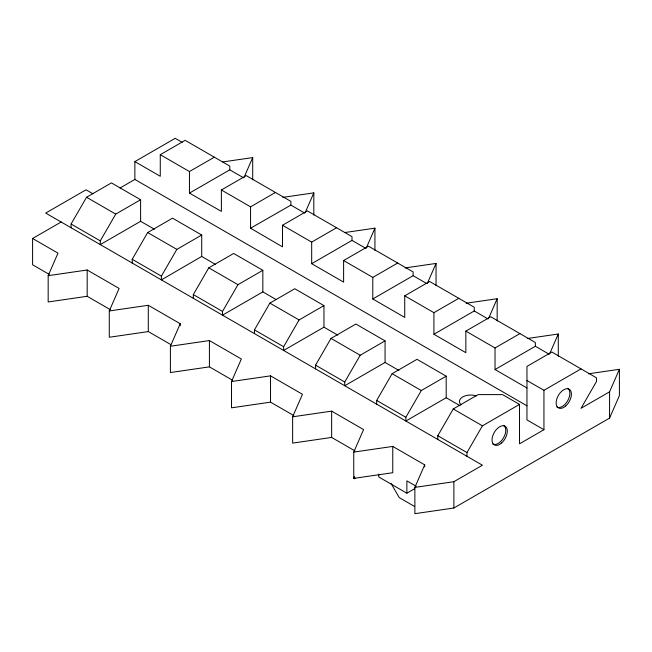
<?xml version="1.0" encoding="UTF-8"?>
<svg xmlns="http://www.w3.org/2000/svg" width="652" height="652" viewBox="0 0 652 652"><rect width="100%" height="100%" fill="white"/><g stroke="black" fill="none" stroke-linecap="round" stroke-linejoin="round"><path stroke-width="0.98" d="M110.481 309.749L87.181 296.293L48.166 301.966L48.166 275.674L57.995 253.147L32.6 238.485L32.6 264.777L49.242 274.386M170.734 344.533L148.297 331.575L109.283 337.255L109.283 310.955L119.112 288.428L87.181 269.993L48.166 275.674M232.715 380.32L209.414 366.864L170.4 372.536L170.4 346.245L180.229 323.718L148.297 305.283L109.283 310.955M244.052 177.409L252.707 157.588L222.691 161.949M293.832 415.601L270.531 402.145L231.517 407.826L231.517 381.526L241.346 358.999L209.414 340.564L170.4 346.245M305.169 212.691L313.816 192.87L282.805 197.385M354.949 450.891L331.648 437.435L292.634 443.107L292.634 416.815L302.463 394.289L270.531 375.854L231.517 381.526M366.285 247.98L374.933 228.159L344.924 232.519M427.402 283.261L436.049 263.441L405.039 267.948M355.381 478.161L354.362 478.747L353.751 478.397L353.751 452.097L363.58 429.57L331.648 411.135L292.634 416.815M354.533 476.596L353.751 478.397L392.765 472.716L392.765 446.424L353.751 452.097M588.389 373.808L619.4 369.293L619.4 395.593L609.571 418.103L453.882 508.006L414.868 513.678L414.868 487.386L424.697 464.86L392.765 446.424M488.519 318.551L497.166 298.722L466.156 303.237M549.636 353.832L558.283 334.011L527.272 338.518M609.571 418.103L609.571 391.819L619.4 369.293M71.092 227.752L71.092 224.011L86.545 197.254L111.419 182.894L140.604 199.74L140.604 221.313L100.278 244.598L100.278 240.865L115.73 214.109L140.604 199.74M132.209 263.033L132.209 259.3L147.662 232.544L172.535 218.175L201.721 235.03L201.721 256.432L215.527 264.476M201.721 256.432L161.394 279.887L161.394 276.146L176.839 249.39L201.721 235.03M193.326 298.323L193.326 294.582L208.77 267.825L233.652 253.465L262.837 270.311L262.837 291.884L222.511 315.169L222.511 311.436L237.956 284.68L262.837 270.311M254.443 333.604L254.443 329.871L269.887 303.115L294.769 288.746L323.954 305.601L323.954 327.174L283.628 350.458L283.628 346.717L299.072 319.961L323.954 305.601M315.56 368.893L315.56 365.153L331.004 338.396L355.886 324.036L385.071 340.882L385.071 362.455L344.745 385.739L344.745 382.007L360.189 355.25L385.071 340.882M376.677 404.175L376.677 400.442L392.121 373.686L417.003 359.317L446.188 376.171L446.188 397.744L405.862 421.021L405.862 417.288L421.306 390.532L446.188 376.171M437.794 439.456L437.794 435.723L453.238 408.967L478.12 394.607L502.537 394.607L519.514 404.403L519.514 443.816L543.939 429.717L543.939 390.303L581.03 368.893M466.979 456.31L466.979 452.569L482.423 425.821L519.514 404.403M526.963 405.813L134.866 179.439L134.866 161.606L175.192 138.322L182.201 142.364M160.27 154.695L185.144 140.327L229.781 166.097L229.781 169.838L189.447 193.114L189.447 171.541L160.27 154.695L160.27 176.268L134.866 161.606M32.6 238.485L61.141 222.006M120.041 188.004L134.866 179.439M189.447 171.541L214.329 157.181M189.447 193.114L221.378 211.378L221.378 189.976L246.26 175.616L290.89 201.386L290.89 205.119L304.704 213.09M221.378 189.976L250.564 206.831L275.446 192.462M282.495 225.266L307.377 210.898L352.007 236.668L352.007 240.401L311.68 263.685L311.68 242.112L282.495 225.266L282.495 246.839L250.564 228.224L250.564 206.831M311.68 242.112L336.562 227.752M343.612 260.547L368.494 246.187L413.123 271.949L413.123 275.69L372.797 298.975L372.797 277.402L343.612 260.547L343.612 282.12L311.68 263.685M372.797 277.402L397.679 263.033M404.729 295.837L429.611 281.468L474.24 307.239L474.24 310.971L433.914 334.256L433.914 312.683L404.729 295.837L404.729 317.41L372.797 298.975M433.914 312.683L458.796 298.323M465.846 331.118L490.728 316.758L535.357 342.52L535.357 346.261L495.031 369.545L495.031 347.972L465.846 331.118L465.846 352.691L433.914 334.256M495.031 347.972L519.913 333.604M378.779 474.134L378.779 476.987L406.864 493.197L414.688 488.682M414.868 487.386L453.882 481.706L482.423 465.226L45.697 213.082L86.023 189.805L93.032 193.848M609.571 391.819L581.03 408.299L596.474 381.542L596.474 377.81L551.845 352.039L526.963 366.408L526.963 419.912L543.939 429.717M250.564 228.224L290.89 205.119M140.604 221.313L154.418 229.211M229.781 169.838L243.587 177.809M352.007 240.401L365.821 248.379M413.123 275.69L426.938 283.661M474.24 310.971L488.046 318.95M535.357 346.261L549.163 354.232M526.963 380.507L543.939 390.303M495.031 369.545L526.963 387.981M262.837 291.884L275.788 299.358M323.954 327.174L337.76 335.144M385.071 362.455L398.877 370.426M446.188 397.744L459.994 405.715M86.545 197.254L115.73 214.109M147.662 232.544L176.839 249.39M208.77 267.825L237.956 284.68M269.887 303.115L299.072 319.961M331.004 338.396L360.189 355.25M392.121 373.686L421.306 390.532M453.238 408.967L482.423 425.821M71.092 224.011L100.278 240.865M132.209 259.3L161.394 276.146M193.326 294.582L222.511 311.436M254.443 329.871L283.628 346.717M315.56 365.153L344.745 382.007M376.677 400.442L405.862 417.288M437.794 435.723L466.979 452.569M416.204 486.253L406.864 480.858L406.864 493.197M414.721 506.547L399.236 497.606L391.094 483.507M558.283 334.011L558.283 356.261M497.166 298.722L497.166 320.98M453.882 481.706L453.882 508.006M436.049 263.441L436.049 285.69M424.697 464.86L424.697 466.881M374.933 228.159L374.933 250.409M331.648 411.135L331.648 437.435M313.816 192.87L313.816 215.119M270.531 375.854L270.531 402.145M252.707 157.588L252.707 179.838M209.414 340.564L209.414 366.864M180.229 323.718L180.229 325.739M148.297 305.283L148.297 331.575M87.181 269.993L87.181 296.293M460.948 404.753A11.223 6.479 0 0 1 462.733 396.929A11.223 6.479 0 0 1 476.286 395.903M503.54 425.34A10.791 6.235 -60 0 1 503.54 437.802A10.791 6.235 -60 0 1 492.749 444.028M567.647 388.323A10.791 6.235 -60 0 1 567.647 400.784A10.791 6.235 -60 0 1 556.857 407.019M501.649 442.936A10.791 6.235 -60 0 0 505.064 426.221A10.791 6.235 -60 0 0 492.301 437.541A10.791 6.235 -60 0 0 501.649 442.936M565.757 405.927A10.791 6.235 -60 0 0 569.172 389.203A10.791 6.235 -60 0 0 556.409 400.532A10.791 6.235 -60 0 0 565.757 405.927"/></g></svg>
